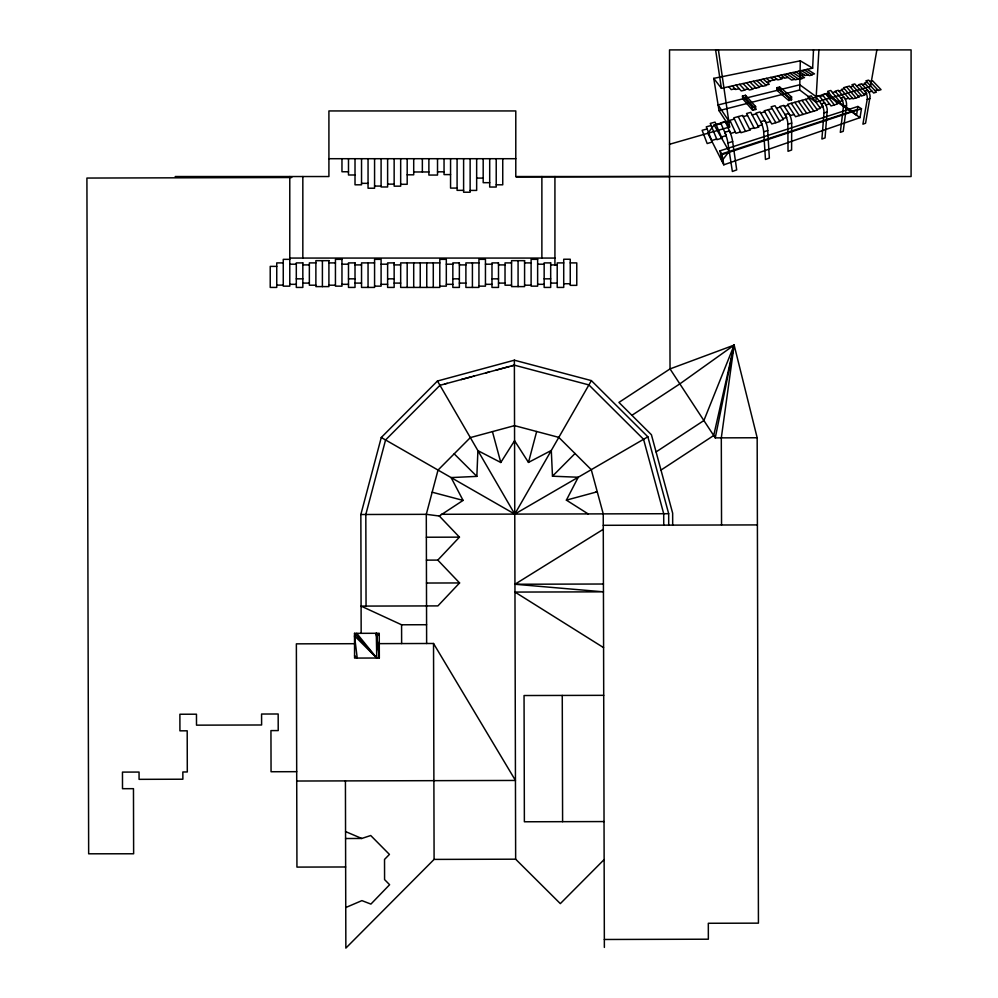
<?xml version="1.0" encoding="UTF-8"?>
<svg xmlns="http://www.w3.org/2000/svg" width="998" height="998" viewBox="0 0 998 998"><rect width="100%" height="100%" fill="white"/><g stroke="black" fill="none" stroke-linecap="round" stroke-linejoin="round"><path stroke-width="1.5" d="M791.564 99.763L791.576 96.906L779.638 87.026L776.943 87.674L777.018 90.406L788.757 100.511L791.564 99.763L779.7 89.745L779.638 87.026M791.688 123.053L791.601 150.012L788.021 151.309L787.859 124.263L791.688 123.053L791.526 120.883A20.185 20.185 0 0 0 789.68 114.882L789.144 113.884M876.868 49.9L870.468 86.477L815.89 102.17L799.697 89.982L800.296 60.816L713.732 78.368L719.047 110.666L729.625 126.996L669.533 144.286M361.164 633.318L360.852 514.506L426.296 514.332L439.307 516.016L463.072 500.397L451.108 477.58L476.844 476.383L477.905 450.647L500.784 462.486L514.569 440.717L528.478 462.411L551.295 450.46L552.48 476.196L578.229 477.244L566.39 500.135L588.146 513.92M713.732 78.368L721.417 88.335L812.646 68.138L813.495 49.9M815.89 102.17L818.909 49.9M822.751 106.636A13.922 13.922 0 0 1 823.974 112.961L821.903 139.034L825.059 137.886L827.255 109.68A14.683 14.683 0 0 0 825.82 104.827L824.647 102.894L821.279 103.879A12.962 12.962 0 0 1 822.801 106.611M846.516 105.888L846.541 103.73A12.575 12.575 0 0 0 845.169 99.052L843.971 97.218L840.852 98.128A11.252 11.252 0 0 1 842.399 100.723A11.964 11.964 0 0 1 843.435 106.873L840.304 132.372L843.248 131.299L846.516 105.888L843.41 106.861M672.689 525.123L672.652 513.172L651.42 434.741L618.935 402.419L670.032 368.911L734.141 345.096L721.305 437.86L721.542 524.998M866.276 93.575A10.13 10.13 0 0 1 867.212 99.426L862.908 124.189L865.578 123.216L870.106 96.444A10.504 10.504 0 0 0 868.522 91.517L867.574 90.269L864.755 91.105A9.656 9.656 0 0 1 866.326 93.55M857.893 106.474L856.546 115.257L852.142 111.177L826.456 93.824L816.202 96.669L799.797 84.78L718.098 104.952L728.74 120.92L714.144 124.975L707.832 133.258L723.787 164.82L860.027 117.627L861.474 108.757L857.893 106.474L720.02 150.835L721.816 160.928L729.151 151.459L714.144 124.975M604.339 939.48L708.355 939.205L708.318 923.275L758.43 923.15L757.17 437.76L715.254 437.873L734.141 345.096L679.838 383.881L631.896 415.318M757.17 437.76L734.141 345.096L713.707 435.515L660.988 470.083M360.852 514.506L381.273 437.498L437.461 381.011L514.369 360.191L591.377 380.612L647.864 436.8L668.685 513.708L668.71 525.135M528.478 462.411L536.662 431.51M734.141 345.096L703.889 420.545L656.073 451.919M591.377 380.612L514.768 514.107L381.273 437.498M426.408 560.128L437.798 560.103L459.454 537.149L439.307 516.016M437.798 560.103L459.579 582.944L437.91 605.898L361.089 606.098L401.583 624.785L426.583 624.723M552.48 476.196L575.035 453.529M604.127 859.59L560.327 903.627L515.654 859.191L434.093 859.403L345.857 948.1L345.42 780.898M603.578 647.627L514.968 592.076L603.441 591.839L514.943 584.254L603.279 529.314M647.864 436.8L514.768 514.107L437.461 381.011M345.745 907.544L361.912 900.62L370.907 904.088L389.607 884.715L384.579 879.587L384.529 859.428L389.432 854.413L370.732 835.526L361.75 838.47L345.57 838.52M720.02 150.835L722.003 154.64L861.474 108.757M720.631 154.253L857.444 109.443M732.644 141.541L736.711 169.897L732.37 171.469L727.941 143.026L732.644 141.541L732.47 140.444A43.887 43.887 0 0 0 729.962 131.961L729.75 131.412M767.861 130.526L763.682 131.836L765.466 159.48L769.358 158.071L767.587 128.28A26.497 26.497 0 0 0 765.666 122.005L765.167 120.958M823.936 112.961L827.292 111.913M867.187 99.413L870.006 98.54M779.488 120.783L783.48 119.573L775.009 105.738L771.105 106.798L779.9 121.469L771.741 123.952L764.206 110.815L772.19 108.595M816.975 109.456L820.443 108.408L811.237 95.845L807.819 96.769L817.424 110.079L795.531 116.716L787.509 104.353L809.004 98.403M837.147 103.355L840.353 102.382L830.823 90.494L827.654 91.354L837.609 103.942L831.06 105.938L822.414 94.685L828.876 92.901M721.404 137.038L726.245 135.591L720.656 122.866L725.297 121.581L730.673 133.433L735.351 132.035M758.093 126.035L762.372 124.75L755.985 113.086L760.127 111.938L766.215 122.804L770.369 121.569M782.869 118.587L786.798 117.415L779.949 106.449L783.754 105.401L790.266 115.618L794.084 114.483M819.795 107.51L823.213 106.487L815.79 96.519L819.133 95.608L826.157 104.902L829.5 103.904M839.68 101.547L842.848 100.586L835.176 91.155L838.27 90.307L845.531 99.114L848.612 98.191M863.944 94.261L866.813 93.4L858.891 84.593L861.711 83.82L869.196 92.041L871.99 91.205M711.699 140.531L716.689 139.021M740.566 131.898L735.938 133.295L729.887 120.309L734.391 119.061M749.598 129.179L754.014 127.844M852.454 98.203L849.398 99.126L841.326 89.458L844.345 88.622M858.442 96.394L861.386 95.509M874.996 90.643L877.729 89.82M729.513 130.863L724.773 132.26L726.07 135.641A45.933 45.933 0 0 1 727.954 143.013M760.701 121.694L764.905 120.459M785.014 114.545L788.857 113.41M707.095 128.929L702.13 130.314L707.183 143.55L712.285 142.003L706.272 126.846L711.137 125.498M716.252 124.925L720.98 123.615M752.168 114.932L756.359 113.772M776.494 108.171L780.349 107.098M812.859 98.053L816.227 97.105M832.494 92.589L835.625 91.716M856.521 85.903L859.365 85.117M725.82 122.717L730.411 121.444M760.713 112.986L764.792 111.851M784.378 106.387L788.146 105.339M819.807 96.507L823.101 95.583M838.969 91.155L842.025 90.307M862.434 84.605L865.204 83.832M743.223 116.616L747.539 115.419M850.271 86.976L853.178 86.177M867.225 82.285L864.48 83.046L873.637 93.001L876.419 92.165L865.89 80.85L868.597 80.114L878.352 90.481L881.059 89.67L872.614 80.788L869.932 81.537M444.684 384.03L445.482 383.818M446.468 383.544L447.279 383.332M461.138 379.577L471.967 376.645M473.064 376.346L474.062 376.084M485.664 372.94L488.783 372.092M496.056 370.121L497.179 369.821M498.052 369.584L514.382 365.168L588.907 384.929L643.56 439.295L663.707 513.721L663.745 525.197M595.569 492.226L597.253 491.777L566.39 500.135M752.617 110.291L755.81 109.431L755.573 106.462L745.506 95.284L742.475 96.02L742.774 98.852L752.617 110.291L752.367 107.31L742.475 96.02M508.281 366.815L439.956 385.315L385.577 439.968L365.817 514.494L366.054 606.085M508.481 366.765L509.279 366.54M511.313 365.992L514.382 365.168M752.367 107.31L755.573 106.462M776.943 87.674L788.744 97.654L791.576 96.906M719.047 110.666L799.697 89.982M798.437 79.054L795.369 79.778L787.023 73.815M801.481 78.355L804.488 77.644L795.843 71.856M752.392 88.697L755.935 87.874M794.745 79.329L791.651 80.052L784.029 74.476M808.155 74.825L805.236 75.499L798.712 71.22M744.595 89.758L748.213 88.909M758.967 86.626L762.41 85.828M765.853 85.067L769.221 84.294L763.208 79.079M811.636 74.538L814.493 73.877L807.157 69.349M766.938 82.31L770.219 81.562L766.439 78.368M788.058 77.432L784.977 78.131L780.997 75.149M739.219 88.685L735.563 89.521L732.42 85.89M801.02 75.324L803.951 74.65M734.927 88.785L731.235 89.62L728.79 86.701M781.16 78.306L784.266 77.607M769.545 80.988L777.018 79.279M291.778 177.519L86.913 178.056L88.66 853.801L133.632 853.777L133.47 788.67L122.505 788.694L122.467 772.103L139.059 772.065L139.071 779.338L182.871 779.213L182.846 771.978L187.3 771.965L187.2 730.81L179.927 730.835L179.889 714.244L196.469 714.206L196.506 725.159L261.613 724.985L261.576 714.032L278.168 713.994L278.217 730.586L270.945 730.598L271.057 771.741L296.693 771.679M516.128 176.933L669.533 176.534L669.533 49.9L911.087 49.9L911.087 176.534L515.791 176.534L515.791 110.94L328.916 110.94L328.916 176.534L175.186 176.534M441.378 514.294L668.685 513.708M603.266 525.31L757.395 524.911M426.358 537.236L459.454 537.149M426.47 583.032L459.579 582.944M514.943 584.254L603.416 584.017M354.515 633.343L379.252 633.281L379.315 658.019L354.577 658.081L354.515 633.343L376.782 658.031L376.296 633.281L379.265 635.551M354.539 643.698L296.369 643.847L296.942 867.1L345.645 866.975M379.277 643.635L433.531 643.485L515.455 780.448L296.718 781.022M603.703 695.332L524.05 695.531L524.374 821.778L604.039 821.566M328.916 158.707L515.791 158.707M348.489 171.756L341.965 171.756L341.965 158.707M413.708 171.968L428.878 171.968M437.523 171.818L444.048 171.818M450.56 174.588L444.048 174.588L444.048 158.707M407.184 174.812L413.708 174.812L413.708 158.707M355.014 174.987L348.489 174.987L348.489 158.707M476.657 178.093L483.182 178.093M489.694 182.684L483.182 182.684L483.182 158.707M361.538 183.345L368.05 183.345M387.623 184.131L394.148 184.131M400.672 184.293L407.184 184.293L407.184 158.707M496.218 184.805L502.743 184.805L502.743 158.707M374.574 186.077L381.099 186.077M457.084 188.086L450.56 188.086L450.56 158.707M463.608 190.344L457.084 190.344L457.084 158.707M470.133 190.418L476.657 190.418L476.657 158.707M289.782 258.07L554.925 258.07M289.782 259.343L283.257 259.343L283.257 286.152L289.782 286.152L289.782 176.534M283.257 262.898L276.745 262.898L276.745 287.424L270.221 287.424L270.221 266.379L276.745 266.379M315.879 262.898L309.355 262.898L309.355 285.203L315.879 285.203M328.916 262.898L335.44 262.898M374.574 262.898L361.538 262.898L361.538 287.424L374.574 287.424L374.574 259.343L381.099 259.343L381.099 286.152L374.574 286.152M439.806 262.898L400.672 262.898L400.672 287.424L439.806 287.424L439.806 259.343L446.318 259.343L446.318 286.152L439.806 286.152M478.94 262.898L465.891 262.898L465.891 287.424L478.94 287.424L478.94 259.343L485.452 259.343L485.452 286.152L478.94 286.152M511.55 262.898L505.025 262.898L505.025 285.203L511.55 285.203M524.586 262.898L531.111 262.898M563.72 262.898L557.208 262.898L557.208 287.424L563.72 287.424L563.72 259.231L570.245 259.231L570.245 285.353L576.769 285.353L576.769 262.898L570.245 262.898M289.782 264.196L296.306 264.196M341.965 264.196L348.489 264.196M381.099 264.196L387.623 264.196M446.318 264.196L452.843 264.196M485.452 264.196L491.977 264.196M537.635 264.196L544.159 264.196M302.831 264.907L309.355 264.907M355.014 264.907L361.538 264.907M394.148 264.907L400.672 264.907M459.367 264.907L465.891 264.907M498.501 264.907L505.025 264.907M550.684 264.907L557.208 264.907M296.306 278.841L302.831 278.841M348.489 278.841L355.014 278.841M387.623 278.841L394.148 278.841M452.843 278.841L459.367 278.841M491.977 278.841L498.501 278.841M544.159 278.841L550.684 278.841M302.831 283.095L309.355 283.095M355.014 283.095L361.538 283.095M394.148 283.095L400.672 283.095M459.367 283.095L465.891 283.095M498.501 283.095L505.025 283.095M550.684 283.095L557.208 283.095M563.72 283.744L570.245 283.744M289.782 284.318L296.306 284.318M341.965 284.318L348.489 284.318M381.099 284.318L387.623 284.318M446.318 284.318L452.843 284.318M485.452 284.318L491.977 284.318M537.635 284.318L544.159 284.318M276.745 285.116L283.257 285.116M328.916 285.203L335.44 285.203M524.586 285.203L531.111 285.203M432.159 492.201L463.072 500.397M345.558 831.584L361.75 838.47M800.296 60.816L812.646 68.138M804.376 69.972L812.285 74.95L809.403 75.623L801.556 70.596M860.027 117.627L830.947 97.841L826.456 93.824M792.936 72.505L802.005 78.705L798.961 79.416L789.992 73.153M777.929 75.823L781.983 78.942L777.791 79.89L773.812 76.734M770.656 77.432L773.824 80.015M354.564 655.723L357.222 658.081L354.515 635.888L376.782 658.031L356.735 633.331M759.94 79.803L766.302 85.479L762.896 86.265L756.634 80.539M753.303 81.275L759.628 87.263L756.135 88.073L749.922 82.023M454.177 453.841L476.844 476.383M746.504 82.784L752.879 89.184L749.286 90.032L743.036 83.545M739.543 84.319L744.907 90.094L741.252 90.943L736 85.104M755.81 109.431L745.793 98.116L745.506 95.284M846.529 86.863L855.985 97.904M825.67 93.787L834.353 104.927M805.536 99.363L813.894 111.152M802.018 100.336L810.326 112.225M798.462 101.322L806.708 113.335M794.857 102.32L803.028 114.446M791.214 103.33L799.311 115.581M715.254 437.873L670.032 368.911L669.533 176.534M768.223 109.693L775.845 122.704M738.233 116.604L745.518 131.349M492.438 431.623L500.784 462.486M722.003 154.64L723.787 164.82M715.603 49.9L721.417 88.335M718.398 49.9L729.625 126.996M379.315 655.187L376.296 633.281L379.315 658.019M788.744 97.654L788.757 100.511M604.364 947.426L603.241 513.883L591.265 469.671L558.805 437.374L514.531 425.635L470.332 437.598L438.035 470.07L426.296 514.332L426.633 643.51M562.261 695.431L562.598 821.678M514.369 360.191L515.654 859.191M433.531 643.485L434.093 859.403M401.583 624.785L401.633 643.573M554.925 176.534L554.925 265.056M541.877 176.534L541.877 258.07M518.074 260.665L518.074 286.601M496.218 158.707L496.218 187.038L489.694 187.038L489.694 158.707M472.416 262.898L472.416 287.424M470.133 158.707L470.133 192.227L463.608 192.227L463.608 158.707M437.523 158.707L437.523 175.062L428.878 175.062L428.878 158.707M433.282 262.898L433.282 287.424M426.757 262.898L426.757 287.424M422.354 158.707L422.354 171.968M420.233 262.898L420.233 287.424M413.708 262.898L413.708 287.424M407.184 262.898L407.184 287.424M400.672 158.707L400.672 186.164L394.148 186.164L394.148 158.707M387.623 158.707L387.623 186.975L381.099 186.975L381.099 158.707M374.574 158.707L374.574 188.223L368.05 188.223L368.05 158.707M368.05 262.898L368.05 287.424M361.538 158.707L361.538 184.805L355.014 184.805L355.014 158.707M322.404 260.665L322.404 286.601M302.831 176.534L302.831 258.07M787.896 124.263A19.399 19.399 0 0 0 786.412 117.539A18.513 18.513 0 0 0 785.289 115.02M762.048 124.85A25.661 25.661 0 0 1 763.707 131.823M760.975 122.205A24.364 24.364 0 0 1 762.098 124.825M721.891 138.186L716.963 139.683L710.277 123.415L715.055 122.118L721.891 138.186M758.655 127.083L754.301 128.393L746.541 113.51L750.783 112.35L758.655 127.083M864.642 95.047L861.736 95.92L851.905 84.73L854.775 83.944L864.642 95.047M750.009 129.99L740.965 132.734L733.792 117.814L742.599 115.406L750.009 129.99M858.966 97.006L852.966 98.814L843.547 87.687L849.473 86.065L858.966 97.006M341.965 259.343L335.44 259.343L335.44 286.152L341.965 286.152L341.965 259.343M537.635 259.343L531.111 259.343L531.111 286.152L537.635 286.152L537.635 259.343M328.916 260.665L315.879 260.665L315.879 286.601L328.916 286.601L328.916 260.665M524.586 260.665L511.55 260.665L511.55 286.601L524.586 286.601L524.586 260.665M302.831 262.898L296.306 262.898L296.306 287.424L302.831 287.424L302.831 262.898M355.014 262.898L348.489 262.898L348.489 287.424L355.014 287.424L355.014 262.898M394.148 262.898L387.623 262.898L387.623 287.424L394.148 287.424L394.148 262.898M459.367 262.898L452.843 262.898L452.843 287.424L459.367 287.424L459.367 262.898M498.501 262.898L491.977 262.898L491.977 287.424L498.501 287.424L498.501 262.898M550.684 262.898L544.159 262.898L544.159 287.424L550.684 287.424L550.684 262.898"/></g></svg>
